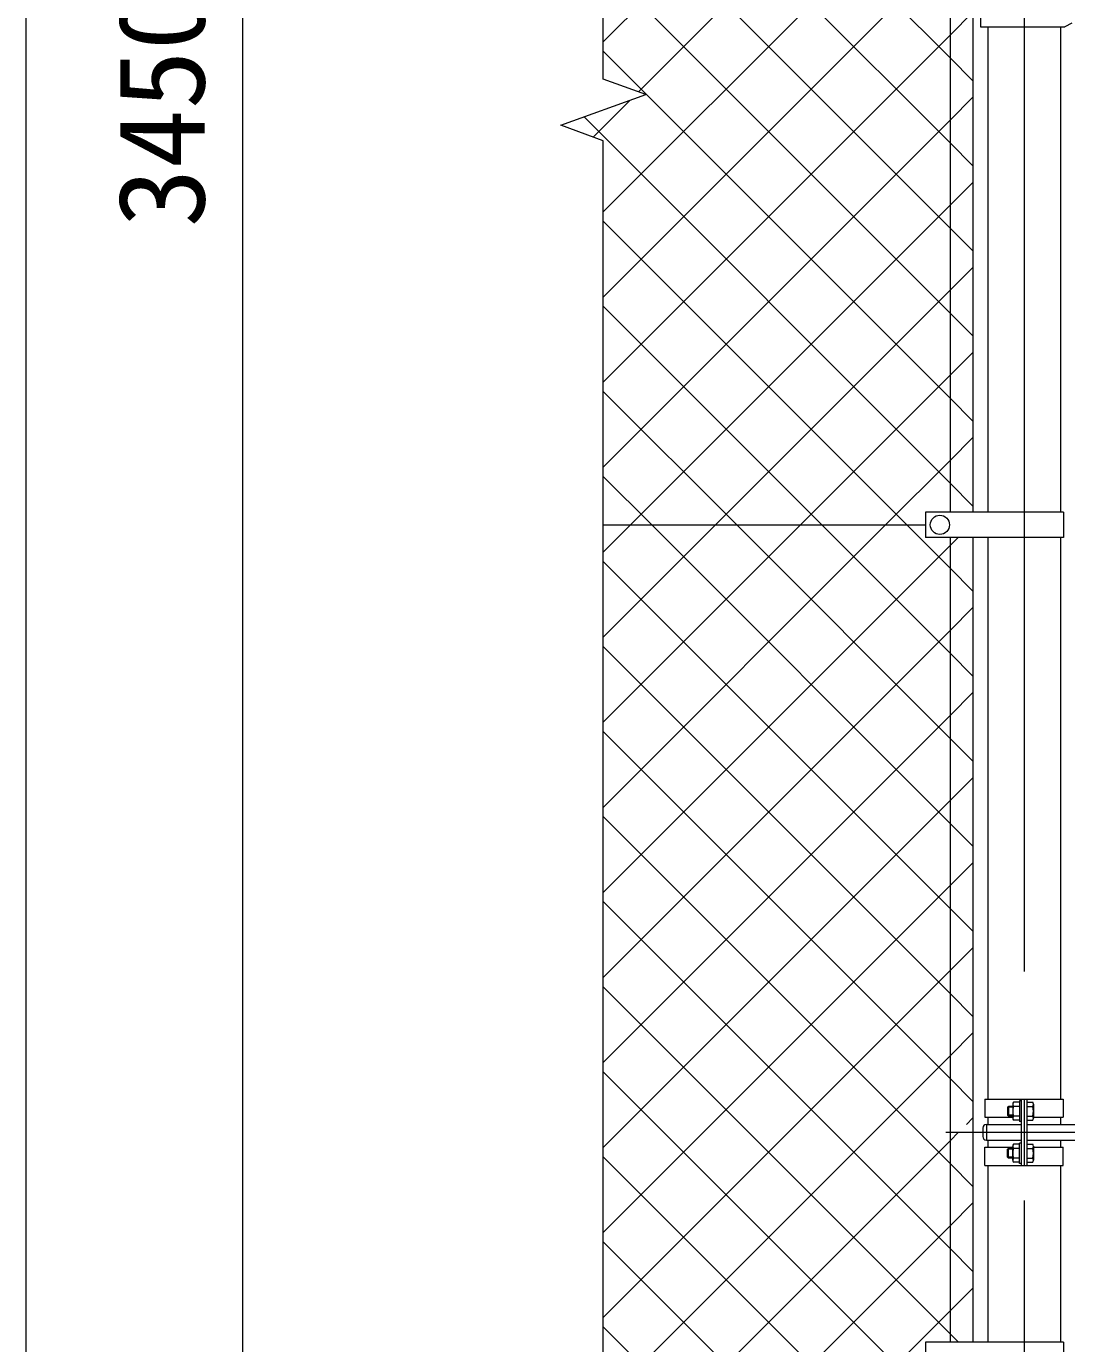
# Model space of a CAD drawing. Units: millimetres, scale not verified. Extents: x -6300 to 6300, y -4455 to 4455.
# Drawn here: x -4257 to -3392, y 109 to 1204 of the extents above; entities that cross this region are included whole.
import ezdxf
from ezdxf.enums import TextEntityAlignment as Align

# ---------------------------------------------------------------- set-up
doc = ezdxf.new("R2010")
doc.units = ezdxf.units.MM
doc.header["$LTSCALE"] = 30
doc.linetypes.add('USER1', pattern=[50.8, 31.75, -6.35, 6.35, -6.35])
for name, color, linetype, lineweight in [('0-1_D-BMK', 2, 'USER1', 13), ('0-2_D-STR1', 1, 'Continuous', 18), ('0-3_D-STR3', 3, 'Continuous', 13), ('0-7_D-STR-DIM', 7, 'Continuous', 9), ('0-A_D-STR2', 7, 'Continuous', 9)]:
    doc.layers.add(name, color=color, linetype=linetype, lineweight=lineweight)
doc.styles.add('ＭＳ ゴシック', font='')
doc.styles.get('ＭＳ ゴシック').set_extended_font_data('MS Gothic')

msp = doc.modelspace()

# ---------------------------------------------------------------- linework, layer by layer
at = {"layer": '0-1_D-BMK'}
for p, q in [((-3427.18, 2894.97), (-3427.18, -1050.85)), ((-3492.22, 284.73), (-3152.22, 284.73))]:
    msp.add_line(p, q, dxfattribs=at)
at = {"layer": '0-2_D-STR1'}
for p, q in [((-3457.43, 1203.83), (-3457.43, 800.23)), ((-3396.93, 1203.83), (-3396.93, 800.23)), ((-3457.43, 779.23), (-3457.43, 312.23)), ((-3396.93, 779.23), (-3396.93, 312.23)), ((-3457.43, 297.23), (-3457.43, 291.23)), ((-3396.93, 297.23), (-3396.93, 291.23)), ((-3457.43, 278.23), (-3457.43, 272.23)), ((-3396.93, 278.23), (-3396.93, 272.23)), ((-3457.43, 257.23), (-3457.43, 110.23)), ((-3396.93, 257.23), (-3396.93, 110.23))]:
    msp.add_line(p, q, dxfattribs=at)
at = {"layer": '0-3_D-STR3'}
for p, q in [((-3488.68, 1469.43), (-3488.68, 800.23)), ((-3469.68, 1469.43), (-3469.68, 800.23)), ((-3463.28, 1253.83), (-3463.28, 1203.83)), ((-3387.38, 1206.83), (-3393.38, 1203.83)), ((-3463.28, 1203.83), (-3393.38, 1203.83)), ((-3509.18, 800.23), (-3509.18, 779.23)), ((-3394.38, 800.23), (-3509.18, 800.23)), ((-3394.38, 800.23), (-3394.38, 779.23)), ((-3777.18, 789.73), (-3509.18, 789.73)), ((-3394.38, 779.23), (-3509.18, 779.23)), ((-3488.68, 779.23), (-3488.68, 110.23)), ((-3459.73, 312.23), (-3394.63, 312.23)), ((-3459.73, 312.23), (-3459.73, 297.23)), ((-3436.58, 308.05), (-3436.58, 296.45)), ((-3431.08, 309.73), (-3435.98, 309.73)), ((-3429.48, 310.73), (-3431.08, 310.73)), ((-3431.08, 310.73), (-3431.08, 293.73)), ((-3429.48, 312.23), (-3429.48, 257.23)), ((-3427.18, 312.23), (-3427.18, 257.23)), ((-3424.88, 312.23), (-3424.88, 257.23)), ((-3424.88, 311.13), (-3424.88, 293.33)), ((-3424.88, 309.73), (-3419.98, 309.73)), ((-3419.38, 308.05), (-3419.38, 296.45)), ((-3394.63, 312.23), (-3394.63, 297.23)), ((-3459.73, 297.23), (-3436.58, 297.23)), ((-3440.88, 305.55), (-3440.2, 306.23)), ((-3440.88, 305.55), (-3440.88, 298.9)), ((-3436.58, 305.55), (-3440.88, 305.55)), ((-3440.88, 298.9), (-3440.2, 298.23)), ((-3436.58, 298.9), (-3440.88, 298.9)), ((-3436.58, 306.23), (-3440.2, 306.23)), ((-3440.2, 306.23), (-3440.2, 298.23)), ((-3436.58, 298.23), (-3440.2, 298.23)), ((-3431.08, 306.23), (-3435.98, 306.23)), ((-3431.08, 298.23), (-3435.98, 298.23)), ((-3424.88, 306.23), (-3419.98, 306.23)), ((-3424.88, 298.23), (-3419.98, 298.23)), ((-3419.38, 297.23), (-3394.63, 297.23)), ((-3461.53, 288.23), (-3461.53, 281.23)), ((-3458.53, 291.23), (-3429.48, 291.23)), ((-3458.53, 291.23), (-3458.53, 278.23)), ((-3431.08, 294.73), (-3435.98, 294.73)), ((-3429.48, 293.73), (-3431.08, 293.73)), ((-3424.88, 294.73), (-3419.98, 294.73)), ((-3424.88, 291.23), (-3301.53, 291.23)), ((-3458.53, 278.23), (-3429.48, 278.23)), ((-3431.08, 274.73), (-3435.98, 274.73)), ((-3431.08, 258.73), (-3431.08, 275.73)), ((-3429.48, 275.73), (-3431.08, 275.73)), ((-3424.88, 278.23), (-3301.53, 278.23)), ((-3424.88, 274.73), (-3419.98, 274.73)), ((-3459.73, 272.23), (-3436.58, 272.23)), ((-3459.73, 257.23), (-3459.73, 272.23)), ((-3440.88, 270.55), (-3440.2, 271.23)), ((-3436.58, 270.55), (-3440.88, 270.55)), ((-3440.88, 263.9), (-3440.88, 270.55)), ((-3436.58, 263.9), (-3440.88, 263.9)), ((-3440.88, 263.9), (-3440.2, 263.23)), ((-3440.2, 263.23), (-3440.2, 271.23)), ((-3436.58, 271.23), (-3440.2, 271.23)), ((-3436.58, 263.23), (-3440.2, 263.23)), ((-3436.58, 261.41), (-3436.58, 273.01)), ((-3431.08, 271.23), (-3435.98, 271.23)), ((-3431.08, 263.23), (-3435.98, 263.23)), ((-3424.88, 271.23), (-3419.98, 271.23)), ((-3424.88, 263.23), (-3419.98, 263.23)), ((-3419.48, 272.23), (-3394.63, 272.23)), ((-3419.38, 273.05), (-3419.38, 261.45)), ((-3394.63, 257.23), (-3394.63, 272.23)), ((-3459.73, 257.23), (-3394.63, 257.23)), ((-3431.08, 259.73), (-3435.98, 259.73)), ((-3429.48, 258.73), (-3431.08, 258.73)), ((-3424.88, 259.73), (-3419.98, 259.73)), ((-3509.18, 110.23), (-3509.18, 89.23)), ((-3394.38, 110.23), (-3509.18, 110.23)), ((-3394.38, 110.23), (-3394.38, 89.23))]:
    msp.add_line(p, q, dxfattribs=at)
msp.add_lwpolyline([(-3469.68, 779.23), (-3469.68, 278.23), (-3469.68, 110.23)], dxfattribs=at)
msp.add_circle((-3497.18, 789.73), 8, dxfattribs=at)
for centre, radius, start, end in [((-3433.73, 307.98), 2.85, 142.09851, 217.90149), ((-3422.22, 307.98), 2.85, 322.09851, 37.90149), ((-3422.94, 302.23), 13.63, 162.93847, 197.06153), ((-3433.72, 296.48), 2.85, 142.14171, 217.85829), ((-3433.01, 302.23), 13.63, 342.93847, 17.06153), ((-3422.23, 296.48), 2.85, 322.14171, 37.85829), ((-3458.53, 288.23), 3, 90, 180), ((-3458.53, 281.23), 3, 180, 270), ((-3433.72, 272.98), 2.85, 142.14171, 217.85829), ((-3422.22, 272.98), 2.85, 322.09851, 37.90149), ((-3433.73, 261.48), 2.85, 142.09851, 217.90149), ((-3422.94, 267.23), 13.63, 162.93847, 197.06153), ((-3433.01, 267.23), 13.63, 342.93847, 17.06153), ((-3422.23, 261.48), 2.85, 322.14171, 37.85829)]:
    msp.add_arc(centre, radius, start, end, dxfattribs=at)
at = {"layer": '0-7_D-STR-DIM'}
for p, q in [((-3777.18, 1160.38), (-3777.18, 2922.73)), ((-4257.18, -580.27), (-4257.18, 2799.73)), ((-4077.18, -530.27), (-4077.18, 2799.73)), ((-3741.94, 1147.55), (-3777.18, 1160.38)), ((-3812.41, 1121.9), (-3741.94, 1147.55)), ((-3777.18, 1109.07), (-3812.41, 1121.9)), ((-3777.18, -733.27), (-3777.18, 1109.07))]:
    msp.add_line(p, q, dxfattribs=at)
at = {"layer": '0-A_D-STR2'}
for p, q in [((-3777.18, 1191.26), (-3499.01, 1469.43)), ((-3488.68, 1177.91), (-3777.18, 1466.41)), ((-3488.68, 1107.2), (-3777.18, 1395.7)), ((-3777.18, 1049.84), (-3488.68, 1338.34)), ((-3488.68, 1036.49), (-3777.18, 1324.99)), ((-3777.18, 979.13), (-3488.68, 1267.63)), ((-3488.68, 965.78), (-3777.18, 1254.28)), ((-3488.68, 1196.91), (-3469.68, 1215.91)), ((-3777.18, 908.41), (-3488.68, 1196.91)), ((-3488.68, 895.07), (-3777.18, 1183.57)), ((-3469.68, 1158.91), (-3488.68, 1177.91)), ((-3785.59, 1112.14), (-3754.88, 1142.84)), ((-3488.68, 1126.2), (-3469.68, 1145.2)), ((-3777.18, 837.7), (-3488.68, 1126.2)), ((-3469.68, 1088.2), (-3488.68, 1107.2)), ((-3488.68, 1055.49), (-3469.68, 1074.49)), ((-3754.44, 789.73), (-3488.68, 1055.49)), ((-3524.76, 789.73), (-3777.18, 1042.14)), ((-3469.68, 1017.49), (-3488.68, 1036.49)), ((-3488.68, 984.78), (-3469.68, 1003.78)), ((-3683.73, 789.73), (-3488.68, 984.78)), ((-3595.47, 789.73), (-3777.18, 971.43)), ((-3469.68, 946.78), (-3488.68, 965.78)), ((-3488.68, 914.07), (-3469.68, 933.07)), ((-3613.02, 789.73), (-3488.68, 914.07)), ((-3666.18, 789.73), (-3777.18, 900.72)), ((-3469.68, 876.07), (-3488.68, 895.07)), ((-3488.68, 843.36), (-3469.68, 862.36)), ((-3542.31, 789.73), (-3488.68, 843.36)), ((-3736.89, 789.73), (-3777.18, 830.01)), ((-3777.18, 766.99), (-3754.44, 789.73)), ((-3777.18, 696.28), (-3683.73, 789.73)), ((-3777.18, 625.57), (-3613.02, 789.73)), ((-3777.18, 554.86), (-3542.31, 789.73)), ((-3488.68, 541.51), (-3736.89, 789.73)), ((-3488.68, 612.22), (-3666.18, 789.73)), ((-3488.68, 682.93), (-3595.47, 789.73)), ((-3488.68, 753.64), (-3524.76, 789.73)), ((-3488.68, 470.8), (-3777.18, 759.3)), ((-3469.68, 734.64), (-3488.68, 753.64)), ((-3488.68, 701.94), (-3469.68, 720.94)), ((-3777.18, 413.44), (-3488.68, 701.94)), ((-3488.68, 400.09), (-3777.18, 688.59)), ((-3469.68, 663.93), (-3488.68, 682.93)), ((-3488.68, 631.23), (-3469.68, 650.23)), ((-3777.18, 342.73), (-3488.68, 631.23)), ((-3488.68, 329.38), (-3777.18, 617.88)), ((-3469.68, 593.22), (-3488.68, 612.22)), ((-3488.68, 560.52), (-3469.68, 579.52)), ((-3777.18, 272.02), (-3488.68, 560.52)), ((-3488.68, 258.67), (-3777.18, 547.17)), ((-3469.68, 522.51), (-3488.68, 541.51)), ((-3488.68, 489.81), (-3469.68, 508.81)), ((-3777.18, 201.31), (-3488.68, 489.81)), ((-3488.68, 187.96), (-3777.18, 476.46)), ((-3469.68, 451.8), (-3488.68, 470.8)), ((-3488.68, 419.1), (-3469.68, 438.1)), ((-3777.18, 130.6), (-3488.68, 419.1)), ((-3469.68, 381.09), (-3488.68, 400.09)), ((-3541.86, 99.73), (-3777.18, 335.04)), ((-3469.68, 310.38), (-3488.68, 329.38)), ((-3475.13, 291.23), (-3469.68, 296.68)), ((-3612.58, 99.73), (-3777.18, 264.33)), ((-3469.68, 239.67), (-3488.68, 258.67)), ((-3488.68, 206.96), (-3469.68, 225.96)), ((-3595.91, 99.73), (-3488.68, 206.96)), ((-3683.29, 99.73), (-3777.18, 193.62)), ((-3469.68, 168.96), (-3488.68, 187.96)), ((-3488.68, 136.25), (-3469.68, 155.25)), ((-3525.2, 99.73), (-3488.68, 136.25)), ((-3754, 99.73), (-3777.18, 122.91))]:
    msp.add_line(p, q, dxfattribs=at)
for points in [[(-3747.97, 1149.75), (-3488.68, 1409.05), (-3469.68, 1428.05)], [(-3469.68, 805.36), (-3488.68, 824.36), (-3793.21, 1128.89)], [(-3777.18, 484.15), (-3488.68, 772.65), (-3482.1, 779.23)], [(-3481.65, 110.23), (-3488.68, 117.25), (-3777.18, 405.75)], [(-3777.18, 59.89), (-3737.34, 99.73), (-3488.68, 348.39), (-3469.68, 367.39)], [(-3777.18, -10.82), (-3666.63, 99.73), (-3488.68, 277.68), (-3481.63, 284.73), (-3481.53, 284.83)]]:
    msp.add_lwpolyline(points, dxfattribs=at)

# ---------------------------------------------------------------- texts
at = {"layer": '0-7_D-STR-DIM', "style": 'ＭＳ ゴシック'}
msp.add_text('3450', height=72.14, rotation=90, dxfattribs=at).set_placement((-4087.3, 1037.04), align=Align.BOTTOM_LEFT)

doc.saveas('drawing.dxf')
